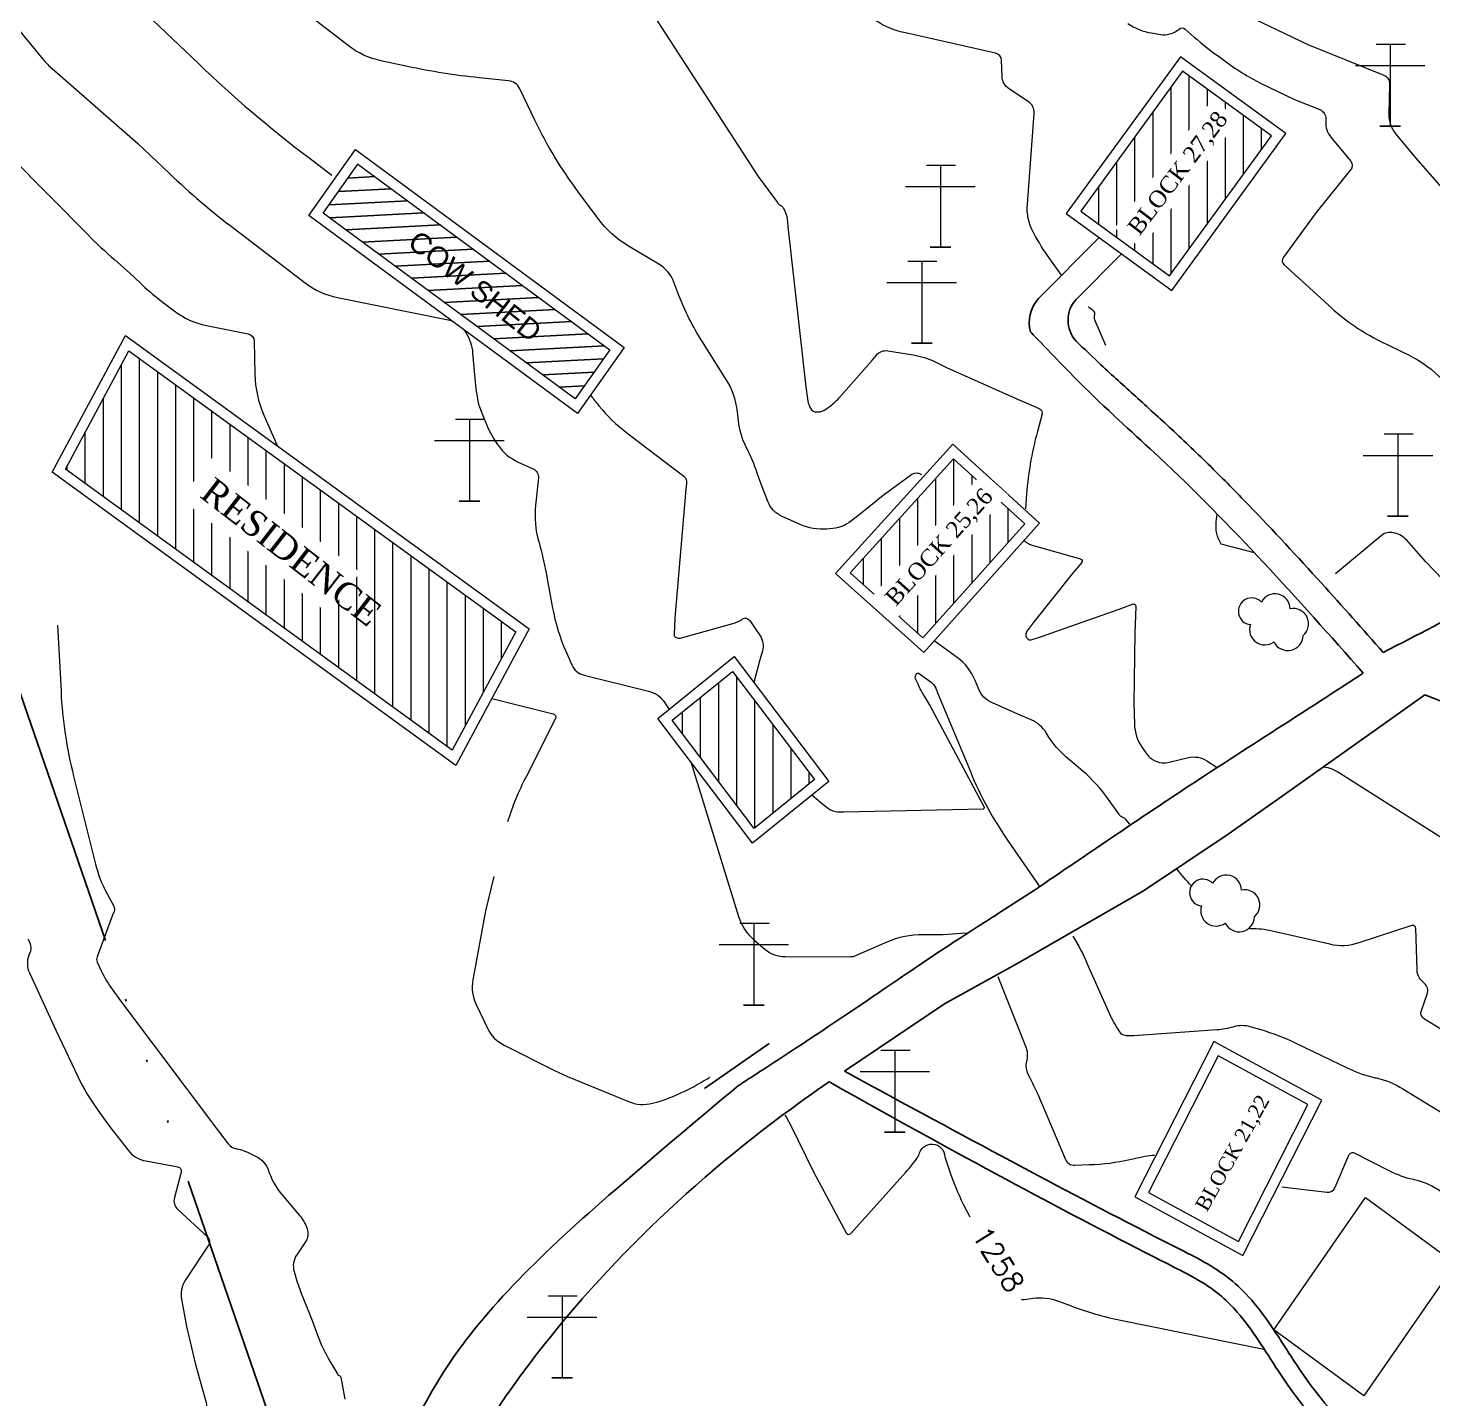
# Model space of a CAD drawing. Header units: metres. Extents: x 331672 to 331918, y 3055529 to 3055826.
# Drawn here: x 331709.7 to 331777.7, y 3055681.8 to 3055748.1 of the extents above; entities that cross this region are included whole.
import ezdxf

# ---------------------------------------------------------------- set-up
doc = ezdxf.new("R2010")
doc.units = ezdxf.units.M
doc.header["$MEASUREMENT"] = 0
doc.linetypes.add('ACAD_ISO06W100', pattern=[36, 24, -3, 0, -3, 0, -3, 0, -3])
for name, color, linetype, lineweight in [('BC', 7, 'Continuous', 20), ('Building', 7, 'Continuous', 20), ('Cont_Annotation', 7, 'Continuous', 15), ('Contour', 4, 'Continuous', 15), ('GreenHouse', 94, 'Continuous', 20), ('Index_Contour', 8, 'Continuous', 20), ('Road', 170, 'Continuous', 25), ('Station', 50, 'Continuous', 13), ('TREE', 90, 'Continuous', 5)]:
    doc.layers.add(name, color=color, linetype=linetype, lineweight=lineweight)
doc.layers.add('House Drain', color=7, linetype='Continuous', lineweight=5, transparency=0.5)
doc.layers.add('POLE', color=7, linetype='Continuous')
doc.layers.add('Shed', color=147, linetype='Continuous')
doc.styles.add('CAD', font='times.ttf')
doc.styles.add('Cont_Anno', font='')
doc.styles.get('Cont_Anno').set_extended_font_data('romans', bold=True)
pattern_1 = [(45, (0, 0), (-0.7071067812, 0.7071067812), [])]

msp = doc.modelspace()

# ---------------------------------------------------------------- hatches: boundary and pattern name
at = {"layer": 'Building'}
h = msp.add_hatch(dxfattribs=at)
h.set_pattern_fill('ANSI31', color=256, scale=7, angle=45)
h.set_pattern_definition([(90, (0, 0), (-0.875, 0), [])])
h.paths.add_polyline_path([(331749.484, 3055721.726), (331752.999, 3055718.584), (331757.928, 3055724.099), (331754.484, 3055727.244)])
h.paths.add_polyline_path([(331733.311, 3055718.875), (331714.611, 3055732.465), (331711.54, 3055726.735), (331730.241, 3055713.145)])
h.paths.add_polyline_path([(331743.788, 3055716.963), (331740.878, 3055714.603), (331744.843, 3055709.367), (331747.753, 3055711.727)])
h.paths.add_polyline_path([(331760.628, 3055739.212), (331764.925, 3055736.086), (331769.851, 3055742.857), (331765.555, 3055745.983)])
h.paths.add_polyline_path([(331751.887, 3055719.603), (331756.792, 3055725.086), (331755.519, 3055726.224), (331750.614, 3055720.742)], flags=24)
h.paths.add_polyline_path([(331717.269, 3055725.071), (331725.786, 3055718.469), (331727.421, 3055720.579), (331718.904, 3055727.181)], flags=24)
h.paths.add_polyline_path([(331742.223, 3055716.58), (331746.848, 3055710.879), (331745.764, 3055709.999), (331741.139, 3055715.7)], flags=25)
h.paths.add_polyline_path([(331763.7, 3055737.545), (331768.154, 3055743.4), (331766.795, 3055744.434), (331762.341, 3055738.579)], flags=24)
h.paths.add_polyline_path([(331781.743, 3055744.81), (331787.744, 3055749.066), (331786.756, 3055750.46), (331780.755, 3055746.204)], flags=9)
h.paths.add_polyline_path([(331832.157, 3055716.958), (331836.689, 3055722.373), (331835.379, 3055723.469), (331830.847, 3055718.054)], flags=9)
h.paths.add_polyline_path([(331853.989, 3055710.569), (331849.293, 3055705.295), (331850.569, 3055704.159), (331855.264, 3055709.433)], flags=9)
h.paths.add_polyline_path([(331875.627, 3055719.9), (331875.299, 3055712.188), (331877.432, 3055712.097), (331877.76, 3055719.809)], flags=9)
h.paths.add_polyline_path([(331886.497, 3055705.268), (331895.039, 3055698.803), (331896.328, 3055700.506), (331887.786, 3055706.971)], flags=9)
h.paths.add_polyline_path([(331883.02, 3055700.7), (331891.52, 3055694.18), (331892.82, 3055695.874), (331884.32, 3055702.394)], flags=9)
h.paths.add_polyline_path([(331758.112, 3055761.566), (331766.223, 3055754.569), (331767.618, 3055756.186), (331759.506, 3055763.183)], flags=9)
h.paths.add_polyline_path([(331762.003, 3055766.056), (331770.114, 3055759.059), (331771.509, 3055760.676), (331763.397, 3055767.673)], flags=9)
h.paths.add_polyline_path([(331741.894, 3055776.453), (331750.006, 3055769.456), (331751.401, 3055771.072), (331743.289, 3055778.07)], flags=9)
h.paths.add_polyline_path([(331743.037, 3055784.346), (331751.148, 3055777.349), (331752.543, 3055778.965), (331744.431, 3055785.963)], flags=9)
at = {"layer": 'GreenHouse', "true_color": 0x136734}
h = msp.add_hatch(dxfattribs=at)
h.set_pattern_fill('ANSI31', color=116, scale=8)
h.set_pattern_definition(pattern_1)
h.paths.add_polyline_path([(331775.265, 3055758.325), (331776.033, 3055758.325), (331776.033, 3055758.7), (331775.265, 3055758.7)], flags=9)
h.paths.add_polyline_path([(331775.48, 3055757.95), (331776.033, 3055757.95), (331776.033, 3055758.325), (331775.48, 3055758.325)], flags=9)
h.paths.add_polyline_path([(331776.212, 3055758.638), (331777.488, 3055759.913), (331777.222, 3055760.178), (331775.947, 3055758.903)], flags=9)
h.paths.add_polyline_path([(331735.784, 3055761.972), (331736.552, 3055761.972), (331736.552, 3055762.347), (331735.784, 3055762.347)], flags=9)
h.paths.add_polyline_path([(331735.879, 3055761.597), (331736.552, 3055761.597), (331736.552, 3055761.972), (331735.879, 3055761.972)], flags=9)
h.paths.add_polyline_path([(331736.731, 3055762.285), (331738.014, 3055763.569), (331737.749, 3055763.834), (331736.465, 3055762.55)], flags=9)
h.paths.add_polyline_path([(331715.436, 3055763.436), (331716.204, 3055763.436), (331716.204, 3055763.811), (331715.436, 3055763.811)], flags=9)
h.paths.add_polyline_path([(331715.531, 3055763.061), (331716.204, 3055763.061), (331716.204, 3055763.436), (331715.531, 3055763.436)], flags=9)
h.paths.add_polyline_path([(331716.383, 3055763.749), (331717.658, 3055765.024), (331717.393, 3055765.29), (331716.117, 3055764.014)], flags=9)
h.paths.add_polyline_path([(331764.115, 3055735.47), (331764.847, 3055735.47), (331764.847, 3055735.845), (331764.115, 3055735.845)], flags=9)
h.paths.add_polyline_path([(331764.556, 3055735.095), (331764.847, 3055735.095), (331764.847, 3055735.47), (331764.556, 3055735.47)], flags=9)
h.paths.add_polyline_path([(331765.026, 3055735.783), (331766.133, 3055736.89), (331765.868, 3055737.155), (331764.761, 3055736.048)], flags=9)
h.paths.add_polyline_path([(331769.642, 3055743.051), (331770.362, 3055743.051), (331770.362, 3055743.426), (331769.642, 3055743.426)], flags=9)
h.paths.add_polyline_path([(331770.071, 3055742.676), (331770.362, 3055742.676), (331770.362, 3055743.051), (331770.071, 3055743.051)], flags=9)
h.paths.add_polyline_path([(331770.541, 3055743.363), (331771.825, 3055744.647), (331771.56, 3055744.912), (331770.276, 3055743.629)], flags=9)
h.paths.add_polyline_path([(331764.531, 3055746.76), (331765.264, 3055746.76), (331765.264, 3055747.135), (331764.531, 3055747.135)], flags=9)
h.paths.add_polyline_path([(331764.972, 3055746.385), (331765.264, 3055746.385), (331765.264, 3055746.76), (331764.972, 3055746.76)], flags=9)
h.paths.add_polyline_path([(331765.443, 3055747.073), (331766.726, 3055748.357), (331766.461, 3055748.622), (331765.177, 3055747.338)], flags=9)
h.paths.add_polyline_path([(331781.664, 3055742.45), (331782.396, 3055742.45), (331782.396, 3055742.825), (331781.664, 3055742.825)], flags=9)
h.paths.add_polyline_path([(331782.104, 3055742.075), (331782.396, 3055742.075), (331782.396, 3055742.45), (331782.104, 3055742.45)], flags=9)
h.paths.add_polyline_path([(331782.575, 3055742.763), (331783.85, 3055744.038), (331783.585, 3055744.303), (331782.31, 3055743.028)], flags=9)
h.paths.add_polyline_path([(331785.361, 3055753.13), (331786.094, 3055753.13), (331786.094, 3055753.505), (331785.361, 3055753.505)], flags=9)
h.paths.add_polyline_path([(331785.802, 3055752.755), (331786.094, 3055752.755), (331786.094, 3055753.13), (331785.802, 3055753.13)], flags=9)
h.paths.add_polyline_path([(331786.273, 3055753.443), (331787.497, 3055754.668), (331787.232, 3055754.933), (331786.007, 3055753.708)], flags=9)
h.paths.add_polyline_path([(331777.905, 3055747.496), (331778.601, 3055747.496), (331778.601, 3055747.871), (331777.905, 3055747.871)], flags=9)
h.paths.add_polyline_path([(331778.31, 3055747.121), (331778.601, 3055747.121), (331778.601, 3055747.496), (331778.31, 3055747.496)], flags=9)
h.paths.add_polyline_path([(331778.78, 3055747.809), (331780.056, 3055749.084), (331779.791, 3055749.349), (331778.515, 3055748.074)], flags=9)
h.paths.add_polyline_path([(331713.485, 3055733.29), (331714.253, 3055733.29), (331714.253, 3055733.665), (331713.485, 3055733.665)], flags=9)
h.paths.add_polyline_path([(331713.962, 3055732.915), (331714.253, 3055732.915), (331714.253, 3055733.29), (331713.962, 3055733.29)], flags=9)
h.paths.add_polyline_path([(331714.432, 3055733.603), (331715.708, 3055734.878), (331715.443, 3055735.143), (331714.167, 3055733.868)], flags=9)
h.paths.add_polyline_path([(331758.956, 3055739.198), (331759.724, 3055739.198), (331759.724, 3055739.573), (331758.956, 3055739.573)], flags=9)
h.paths.add_polyline_path([(331759.432, 3055738.823), (331759.724, 3055738.823), (331759.724, 3055739.198), (331759.432, 3055739.198)], flags=9)
h.paths.add_polyline_path([(331759.903, 3055739.511), (331761.018, 3055740.626), (331760.753, 3055740.891), (331759.638, 3055739.776)], flags=9)
h.paths.add_polyline_path([(331734.144, 3055724.656), (331734.912, 3055724.656), (331734.912, 3055725.031), (331734.144, 3055725.031)], flags=9)
h.paths.add_polyline_path([(331734.62, 3055724.281), (331734.912, 3055724.281), (331734.912, 3055724.656), (331734.62, 3055724.656)], flags=9)
h.paths.add_polyline_path([(331735.091, 3055724.969), (331736.366, 3055726.245), (331736.101, 3055726.51), (331734.826, 3055725.234)], flags=9)
h.paths.add_polyline_path([(331761.592, 3055767.102), (331768.977, 3055760.394), (331769.985, 3055761.505), (331762.601, 3055768.212)], flags=9)
h.paths.add_polyline_path([(331757.927, 3055762.002), (331765.311, 3055755.295), (331766.32, 3055756.405), (331758.935, 3055763.112)], flags=9)
h.paths.add_polyline_path([(331741.18, 3055778.12), (331748.565, 3055771.412), (331749.573, 3055772.523), (331742.189, 3055779.23)], flags=9)
h.paths.add_polyline_path([(331743.145, 3055784.446), (331750.53, 3055777.738), (331751.538, 3055778.849), (331744.154, 3055785.556)], flags=9)
h = msp.add_hatch(dxfattribs=at)
h.set_pattern_fill('ANSI31', color=116, scale=8)
h.set_pattern_definition(pattern_1)
h.paths.add_polyline_path([(331724.832, 3055669.705), (331725.111, 3055669.705), (331725.111, 3055670.08), (331724.832, 3055670.08)], flags=9)
h.paths.add_polyline_path([(331724.296, 3055669.33), (331725.111, 3055669.33), (331725.111, 3055669.705), (331724.296, 3055669.705)], flags=9)
h.paths.add_polyline_path([(331725.291, 3055670.018), (331726.566, 3055671.293), (331726.301, 3055671.559), (331725.025, 3055670.283)], flags=9)
h.paths.add_polyline_path([(331777.786, 3055688.409), (331778.553, 3055688.409), (331778.553, 3055688.784), (331777.786, 3055688.784)], flags=9)
h.paths.add_polyline_path([(331778, 3055688.034), (331778.553, 3055688.034), (331778.553, 3055688.409), (331778, 3055688.409)], flags=9)
h.paths.add_polyline_path([(331778.733, 3055688.722), (331780.008, 3055689.997), (331779.743, 3055690.263), (331778.467, 3055688.987)], flags=9)
h.paths.add_polyline_path([(331776.718, 3055683.093), (331777.474, 3055683.093), (331777.474, 3055683.468), (331776.718, 3055683.468)], flags=9)
h.paths.add_polyline_path([(331776.921, 3055682.718), (331777.474, 3055682.718), (331777.474, 3055683.093), (331776.921, 3055683.093)], flags=9)
h.paths.add_polyline_path([(331777.653, 3055683.406), (331778.929, 3055684.681), (331778.663, 3055684.946), (331777.388, 3055683.671)], flags=9)
h.paths.add_polyline_path([(331786.047, 3055675.116), (331786.814, 3055675.116), (331786.814, 3055675.491), (331786.047, 3055675.491)], flags=9)
h.paths.add_polyline_path([(331786.261, 3055674.741), (331786.814, 3055674.741), (331786.814, 3055675.116), (331786.261, 3055675.116)], flags=9)
h.paths.add_polyline_path([(331786.994, 3055675.429), (331788.101, 3055676.536), (331787.835, 3055676.801), (331786.728, 3055675.694)], flags=9)
h.paths.add_polyline_path([(331780.753, 3055665.77), (331781.45, 3055665.77), (331781.45, 3055666.145), (331780.753, 3055666.145)], flags=9)
h.paths.add_polyline_path([(331780.896, 3055665.395), (331781.45, 3055665.395), (331781.45, 3055665.77), (331780.896, 3055665.77)], flags=9)
h.paths.add_polyline_path([(331781.629, 3055666.083), (331782.904, 3055667.359), (331782.639, 3055667.624), (331781.364, 3055666.348)], flags=9)
h.paths.add_polyline_path([(331824.395, 3055683.732), (331825.175, 3055683.732), (331825.175, 3055684.107), (331824.395, 3055684.107)], flags=9)
h.paths.add_polyline_path([(331824.621, 3055683.357), (331825.175, 3055683.357), (331825.175, 3055683.732), (331824.621, 3055683.732)], flags=9)
h.paths.add_polyline_path([(331825.354, 3055684.045), (331826.469, 3055685.16), (331826.204, 3055685.426), (331825.088, 3055684.31)], flags=9)
h.paths.add_polyline_path([(331823.883, 3055678.051), (331824.65, 3055678.051), (331824.65, 3055678.426), (331823.883, 3055678.426)], flags=9)
h.paths.add_polyline_path([(331824.097, 3055677.676), (331824.65, 3055677.676), (331824.65, 3055678.051), (331824.097, 3055678.051)], flags=9)
h.paths.add_polyline_path([(331824.83, 3055678.364), (331826.113, 3055679.648), (331825.848, 3055679.913), (331824.564, 3055678.629)], flags=9)
h.paths.add_polyline_path([(331760.105, 3055688.656), (331760.872, 3055688.656), (331760.872, 3055689.031), (331760.105, 3055689.031)], flags=9)
h.paths.add_polyline_path([(331760.581, 3055688.281), (331760.872, 3055688.281), (331760.872, 3055688.656), (331760.581, 3055688.656)], flags=9)
h.paths.add_polyline_path([(331761.052, 3055688.969), (331762.327, 3055690.244), (331762.062, 3055690.51), (331760.786, 3055689.234)], flags=9)
h.paths.add_polyline_path([(331763.628, 3055695.196), (331764.324, 3055695.196), (331764.324, 3055695.571), (331763.628, 3055695.571)], flags=9)
h.paths.add_polyline_path([(331764.033, 3055694.821), (331764.324, 3055694.821), (331764.324, 3055695.196), (331764.033, 3055695.196)], flags=9)
h.paths.add_polyline_path([(331764.504, 3055695.509), (331765.779, 3055696.784), (331765.514, 3055697.05), (331764.238, 3055695.774)], flags=9)
h.paths.add_polyline_path([(331728.926, 3055671.778), (331729.705, 3055671.778), (331729.705, 3055672.153), (331728.926, 3055672.153)], flags=9)
h.paths.add_polyline_path([(331729.414, 3055671.403), (331729.705, 3055671.403), (331729.705, 3055671.778), (331729.414, 3055671.778)], flags=9)
h.paths.add_polyline_path([(331729.885, 3055672.091), (331731.16, 3055673.366), (331730.895, 3055673.632), (331729.619, 3055672.356)], flags=9)
h.paths.add_polyline_path([(331725.288, 3055663.848), (331726.056, 3055663.848), (331726.056, 3055664.223), (331725.288, 3055664.223)], flags=9)
h.paths.add_polyline_path([(331725.764, 3055663.473), (331726.056, 3055663.473), (331726.056, 3055663.848), (331725.764, 3055663.848)], flags=9)
h.paths.add_polyline_path([(331726.235, 3055664.161), (331727.51, 3055665.436), (331727.245, 3055665.702), (331725.969, 3055664.426)], flags=9)
h.paths.add_polyline_path([(331841.435, 3055681.337), (331842.215, 3055681.337), (331842.215, 3055681.712), (331841.435, 3055681.712)], flags=9)
h.paths.add_polyline_path([(331841.923, 3055680.962), (331842.215, 3055680.962), (331842.215, 3055681.337), (331841.923, 3055681.337)], flags=9)
h.paths.add_polyline_path([(331842.394, 3055681.65), (331843.66, 3055682.917), (331843.395, 3055683.182), (331842.128, 3055681.915)], flags=9)
h.paths.add_polyline_path([(331778.945, 3055683.359), (331784.074, 3055674.803), (331785.361, 3055675.574), (331780.232, 3055684.13)], flags=9)
h.paths.add_polyline_path([(331774.545, 3055679.021), (331779.674, 3055670.464), (331780.961, 3055671.235), (331775.831, 3055679.792)], flags=9)
h.paths.add_polyline_path([(331816.031, 3055597.709), (331818.645, 3055607.337), (331817.198, 3055607.73), (331814.584, 3055598.102)], flags=9)
h.paths.add_polyline_path([(331719.878, 3055760.512), (331729.847, 3055760.134), (331729.904, 3055761.633), (331719.935, 3055762.011)], flags=9)
h.paths.add_polyline_path([(331886.644, 3055705.573), (331894.028, 3055698.865), (331895.037, 3055699.976), (331887.652, 3055706.683)], flags=9)
h.paths.add_polyline_path([(331883.215, 3055701.01), (331890.6, 3055694.302), (331891.609, 3055695.413), (331884.224, 3055702.12)], flags=9)
h.paths.add_polyline_path([(331830.306, 3055686.46), (331840.275, 3055686.082), (331840.332, 3055687.581), (331830.363, 3055687.959)], flags=9)
h.paths.add_polyline_path([(331830.676, 3055679.8), (331840.645, 3055679.422), (331840.702, 3055680.921), (331830.733, 3055681.299)], flags=9)
h.paths.add_polyline_path([(331761.592, 3055767.102), (331768.977, 3055760.394), (331769.985, 3055761.505), (331762.601, 3055768.212)], flags=9)
h.paths.add_polyline_path([(331757.927, 3055762.002), (331765.311, 3055755.295), (331766.32, 3055756.405), (331758.935, 3055763.112)], flags=9)
h.paths.add_polyline_path([(331741.18, 3055778.12), (331748.565, 3055771.412), (331749.573, 3055772.523), (331742.189, 3055779.23)], flags=9)
h.paths.add_polyline_path([(331743.145, 3055784.446), (331750.53, 3055777.738), (331751.538, 3055778.849), (331744.154, 3055785.556)], flags=9)
at = {"layer": 'Shed'}
h = msp.add_hatch(dxfattribs=at)
h.set_pattern_fill('ANSI31', color=256, scale=5, angle=138)
h.set_pattern_definition([(183, (0, 0), (0.03270997265, -0.62414345922), [])])
h.paths.add_polyline_path([(331725.678, 3055741.496), (331723.995, 3055739.121), (331736.183, 3055730.137), (331737.866, 3055732.513)])
h.paths.add_polyline_path([(331727.42, 3055737.323), (331733.853, 3055732.265), (331735.126, 3055733.884), (331728.693, 3055738.943)], flags=24)

# ---------------------------------------------------------------- linework, layer by layer
msp.add_line((331742.433, 3055696.793), (331745.561, 3055698.96))
at = {"layer": 'Building'}
for points in [[(331765.555, 3055745.983), (331760.628, 3055739.212), (331764.925, 3055736.086), (331769.851, 3055742.857)], [(331714.611, 3055732.465), (331733.311, 3055718.875), (331730.241, 3055713.145), (331711.54, 3055726.735)]]:
    msp.add_lwpolyline(points, close=True, dxfattribs=at)
at = {"layer": 'Building', "lineweight": 18}
for points, elevation in [([(331723.995, 3055739.121), (331725.678, 3055741.496), (331737.866, 3055732.513), (331736.183, 3055730.137)], 1258.402), ([(331749.484, 3055721.726), (331754.484, 3055727.244), (331757.928, 3055724.099), (331752.999, 3055718.584)], 1257.76), ([(331763.911, 3055691.759), (331768.249, 3055689.394), (331771.612, 3055696.013), (331767.275, 3055698.378)], 1258.106)]:
    msp.add_lwpolyline(points, close=True, dxfattribs=dict(at, elevation=elevation))
at = {"layer": 'Building', "elevation": 1258.465}
msp.add_lwpolyline([(331743.788, 3055716.963), (331747.753, 3055711.727), (331744.843, 3055709.367), (331740.878, 3055714.603)], close=True, dxfattribs=at)
at = {"layer": 'Contour'}
for points, elevation in [([(331686.807, 3055759.025), (331689.187, 3055756.854, 0.070075), (331691.636, 3055755.156), (331696.042, 3055752.898, 0.421037), (331696.356, 3055753.003), (331699.927, 3055760.441, -0.557881), (331700.095, 3055760.452), (331701.585, 3055758.168, 0.019858), (331704.873, 3055753.523), (331707.008, 3055750.736), (331710.441, 3055746.574, 0.024084), (331710.641, 3055746.353), (331710.676, 3055746.318, 0.019131), (331710.893, 3055746.114), (331715.042, 3055742.495), (331716.567, 3055741.043, 0.028762), (331719.69, 3055738.379), (331723.132, 3055735.752, 0.119352), (331724.694, 3055735.044), (331730.119, 3055733.949, -0.017221), (331730.191, 3055733.933, -0.017221)], 1259), ([(331759.705, 3055736.121), (331759.128, 3055736.919, -0.037136), (331758.362, 3055738.155), (331758.331, 3055738.213, -0.147157), (331758.051, 3055739.554), (331758.374, 3055743.944, 0.280157), (331758.094, 3055744.513), (331757.177, 3055745.116, -0.252702), (331756.823, 3055745.75), (331756.799, 3055746.504, 0.347909), (331756.505, 3055746.86), (331752.15, 3055747.836, -0.11043), (331750.458, 3055748.613)], 1263), ([(331703.094, 3055748.383), (331704.192, 3055746.949), (331705.109, 3055745.838, 0.024084), (331706.973, 3055743.777), (331712.616, 3055738.085, 0.019131), (331713.923, 3055736.858), (331714.637, 3055736.236), (331715.147, 3055735.751, 0.028762), (331716.139, 3055734.903), (331716.804, 3055734.396, 0.119352), (331718.366, 3055733.688), (331720.382, 3055733.281, -0.35584), (331720.668, 3055732.94), (331720.703, 3055731.324, 0.102355), (331721.136, 3055729.355), (331721.777, 3055727.882)], 1258), ([(331761.849, 3055732.719), (331761.325, 3055733.906, -0.161307), (331761.296, 3055734.166), (331761.306, 3055734.215, 0.305791), (331761.22, 3055734.427), (331761.027, 3055734.561, -0.006163), (331760.985, 3055734.59, -0.006163)], 1263), ([(331730.829, 3055733.462, -0.004879), (331730.84, 3055733.445), (331730.897, 3055733.351, -0.120586), (331731.229, 3055732.353), (331731.374, 3055730.779, 0.020222), (331731.448, 3055730.214), (331731.456, 3055730.165, 0.05476), (331731.609, 3055729.619), (331731.817, 3055729.092, 0.060148), (331732.432, 3055727.94), (331732.46, 3055727.899, 0.14196), (331733.432, 3055727.085), (331734.154, 3055726.756, -0.327517), (331734.407, 3055726.316), (331734.275, 3055724.997, 0.097107), (331734.425, 3055723.234), (331734.439, 3055723.186, -0.02332), (331734.839, 3055721.433), (331735.097, 3055720.022, 0.061533), (331735.736, 3055717.935), (331736.025, 3055717.278, 0.240922), (331736.616, 3055716.78), (331739.723, 3055716.009, -0.198295), (331740.52, 3055715.442), (331740.726, 3055715.124)], 1259), ([(331769.025, 3055722.699), (331767.42, 3055723.114, -0.178116), (331767.184, 3055724.195), (331767.231, 3055724.573)], 1263), ([(331779.394, 3055720.105), (331777.297, 3055722.275), (331776.393, 3055723.299, 0.161014), (331775.813, 3055723.648), (331775.764, 3055723.66, 0.245562), (331775.146, 3055723.516), (331772.947, 3055721.685)], 1263), ([(331757.879, 3055723.286), (331757.92, 3055723.256, 0.089185), (331758.34, 3055723.046), (331758.616, 3055722.962), (331760.213, 3055722.51), (331760.624, 3055722.403, -0.534456), (331760.681, 3055722.221), (331760.214, 3055721.677), (331758.369, 3055719.374), (331758.079, 3055718.994, 0.096759), (331757.992, 3055718.82), (331757.978, 3055718.772, 0.25133), (331758.011, 3055718.599), (331758.052, 3055718.547, 0.320151), (331758.233, 3055718.492), (331758.681, 3055718.636), (331762.483, 3055719.967), (331763.132, 3055720.217, -0.522641), (331763.297, 3055720.099), (331763.24, 3055718.802), (331763.196, 3055715.432), (331763.225, 3055714.416, 0.154026), (331763.604, 3055713.281), (331763.829, 3055712.961, 0.149902), (331764.255, 3055712.621), (331764.301, 3055712.602, 0.163025), (331764.841, 3055712.559), (331765.834, 3055712.791, -0.213069), (331766.718, 3055712.634), (331767.217, 3055712.309)], 1262), ([(331762.996, 3055709.576), (331762.804, 3055709.802, 0.125712), (331762.671, 3055709.899), (331762.624, 3055709.918, -0.149902), (331762.497, 3055710.019), (331761.977, 3055710.758, 0.065007), (331760.726, 3055712.138), (331759.897, 3055712.851, -0.078733), (331759.059, 3055713.824), (331758.952, 3055713.995, 0.158341), (331758.231, 3055714.614), (331757.728, 3055714.832), (331756.837, 3055715.224), (331756.359, 3055715.438, -0.199511), (331755.682, 3055716.134), (331755.522, 3055716.518, 0.143239), (331754.652, 3055717.628), (331753.544, 3055718.442)], 1261), ([(331732.15, 3055715.649), (331735.123, 3055714.911, -0.473681), (331735.23, 3055714.676), (331733.809, 3055711.869, 0.043026), (331732.914, 3055709.685, 0.043026)], 1258), ([(331741.774, 3055712.591), (331744.088, 3055705.111, 0.149063), (331744.831, 3055703.984), (331745.363, 3055703.531, 0.185896), (331746.352, 3055703.166), (331749.485, 3055703.165, 0.029914), (331749.558, 3055703.169), (331749.608, 3055703.174, 0.077589), (331749.678, 3055703.193), (331751.265, 3055703.878, -0.106552), (331753.012, 3055704.241), (331753.973, 3055704.244), (331755.097, 3055704.311)], 1259), ([(331772.374, 3055712.352, -0.104633), (331773.145, 3055712.053), (331777.945, 3055709.012, -0.042463), (331779.421, 3055707.902), (331779.916, 3055707.462, 0.093097), (331780.444, 3055707.139), (331780.784, 3055707.007), (331784.413, 3055705.817), (331785.417, 3055705.453), (331785.737, 3055705.318, -0.636034), (331785.735, 3055705.256), (331785.688, 3055705.24, 0.193976), (331785.564, 3055705.136), (331784.147, 3055702.558, 0.148787), (331783.851, 3055701.238), (331783.877, 3055700.82, 0.252567), (331784.251, 3055700.197), (331785.464, 3055699.451)], 1262), ([(331732.25, 3055707.041), (331731.856, 3055705.39), (331731.24, 3055702.042, 0.165791), (331731.398, 3055700.852), (331731.945, 3055699.711, 0.172686), (331732.746, 3055698.892), (331735.186, 3055697.655), (331735.81, 3055697.373), (331738.761, 3055696.159, 0.17009), (331739.924, 3055696.08), (331739.985, 3055696.096, 0.0462), (331741.165, 3055696.517), (331741.29, 3055696.574, 0.033042), (331742.55, 3055697.25), (331742.698, 3055697.342)], 1258), ([(331765.982, 3055706.597, -0.025229), (331765.282, 3055707.39)], 1261), ([(331768.846, 3055704.516, -0.001891), (331768.775, 3055704.552, -0.001891)], 1261), ([(331782.118, 3055697.188, -0.013947), (331780.987, 3055697.847), (331777.242, 3055700.151, -0.358752), (331777.096, 3055700.565), (331777.377, 3055701.357, 0.315384), (331777.241, 3055701.876), (331777.177, 3055701.931, -0.21648), (331776.895, 3055702.524), (331776.827, 3055704.538, 0.489402), (331776.63, 3055704.675), (331774.076, 3055703.832, -0.143209), (331772.668, 3055703.765), (331769.885, 3055704.399, 0.060567), (331768.846, 3055704.516)], 1261), ([(331709.716, 3055704.018, -0.268235), (331709.817, 3055703.354), (331709.772, 3055703.233, 0.207811), (331709.802, 3055702.379), (331711.072, 3055699.605), (331712.157, 3055697.34, 0.047751), (331713.11, 3055695.741), (331713.688, 3055694.944), (331714.566, 3055693.812, 0.192141), (331715.433, 3055693.285), (331716.97, 3055693.003, -0.434989), (331717.135, 3055692.741), (331716.811, 3055691.523, 0.286682), (331716.982, 3055690.933), (331718.411, 3055689.618, -0.372367), (331718.46, 3055689.208), (331717.353, 3055687.539, 0.201335), (331717.159, 3055686.598), (331717.394, 3055685.289), (331717.827, 3055683.452), (331718.284, 3055681.83, -0.153319), (331718.263, 3055680.521)], 1256), ([(331756.62, 3055702.204), (331757.96, 3055698.843, -0.1571), (331758.016, 3055698.163), (331758.005, 3055698.114, 0.184387), (331758.094, 3055697.45), (331758.155, 3055697.334, -0.021256), (331758.53, 3055696.543), (331759.885, 3055693.359, 0.319099), (331760.331, 3055693.078), (331761.051, 3055693.108, 0.044341), (331763.01, 3055693.355), (331763.751, 3055693.513, -0.049743), (331764.201, 3055693.569, -0.049743)], 1259), ([(331746.329, 3055695.505, -0.031536), (331746.573, 3055695.071), (331747.727, 3055692.728), (331749.288, 3055689.807, 0.505899), (331749.507, 3055689.78), (331752.17, 3055692.742, 0.03523), (331752.775, 3055693.513), (331752.803, 3055693.554, -0.935034), (331754.06, 3055693.481), (331754.06, 3055693.481), (331754.06, 3055693.481), (331754.06, 3055693.481), (331754.06, 3055693.481), (331754.06, 3055693.481), (331754.06, 3055693.481), (331754.28, 3055692.816, 0.039552), (331754.952, 3055691.202), (331755.268, 3055690.579)], 1258), ([(331770.349, 3055692.033), (331772.52, 3055691.777, 0.338989), (331772.936, 3055692.018), (331773.593, 3055693.561, -0.432718), (331773.888, 3055693.668), (331775.552, 3055692.817, 0.065481), (331776.697, 3055692.401), (331776.746, 3055692.389, -0.085666), (331777.868, 3055691.932), (331778.266, 3055691.688)], 1259), ([(331757.745, 3055686.605, 0.111905), (331757.914, 3055686.592), (331758.31, 3055686.645, -0.129842), (331759.555, 3055686.504), (331760.166, 3055686.275, 0.041906), (331762.557, 3055685.589), (331769.477, 3055684.187)], 1258)]:
    msp.add_lwpolyline(points, format="xyb", dxfattribs=dict(at, elevation=elevation))
at = {"layer": 'Contour', "elevation": 1263}
msp.add_lwpolyline([(331772.947, 3055721.685), (331772.947, 3055721.685)], dxfattribs=at)
at = {"layer": 'GreenHouse', "linetype": 'Continuous', "lineweight": 18, "elevation": 1258.182}
msp.add_lwpolyline([(331769.972, 3055685.127), (331774.395, 3055691.525), (331778.741, 3055688.326), (331774.318, 3055681.929), (331769.972, 3055685.127)], dxfattribs=at)
at = {"layer": 'House Drain', "lineweight": 5, "transparency": 33554559}
for points in [[(331765.444, 3055746.682), (331759.929, 3055739.102), (331765.035, 3055735.387), (331770.55, 3055742.967), (331765.444, 3055746.682)], [(331714.441, 3055733.206), (331733.958, 3055719.023), (331730.411, 3055712.404), (331710.894, 3055726.587), (331714.441, 3055733.206)]]:
    msp.add_lwpolyline(points, dxfattribs=at)
for points, elevation in [([(331723.304, 3055739.009), (331725.564, 3055742.201), (331738.557, 3055732.624), (331736.297, 3055729.432)], 1258.402), ([(331748.776, 3055721.689), (331754.451, 3055727.952), (331758.63, 3055724.135), (331753.039, 3055717.878)], 1257.76), ([(331763.246, 3055691.553), (331768.461, 3055688.709), (331772.278, 3055696.219), (331767.062, 3055699.063)], 1258.106)]:
    msp.add_lwpolyline(points, close=True, dxfattribs=dict(at, elevation=elevation))
at = {"layer": 'House Drain', "lineweight": 5, "transparency": 33554559, "elevation": 1258.465}
msp.add_lwpolyline([(331743.875, 3055717.677), (331748.443, 3055711.643), (331744.756, 3055708.653), (331740.187, 3055714.687), (331743.875, 3055717.677)], dxfattribs=at)
at = {"layer": 'Index_Contour', "elevation": 1260}
for points in [[(331689.198, 3055767.992), (331690.784, 3055766.546, 0.070075), (331693.232, 3055764.848), (331696.284, 3055763.284, 0.421037), (331696.597, 3055763.39), (331699.316, 3055769.051, -0.557881), (331699.483, 3055769.061), (331701.742, 3055765.601, 0.019858), (331706.652, 3055758.664), (331709.824, 3055754.523), (331711.109, 3055752.965, 0.043215), (331713.846, 3055750.151), (331715.447, 3055748.755), (331717.987, 3055746.336, 0.028762), (331723.24, 3055741.854), (331724.425, 3055740.95)], [(331736.946, 3055730.297, 0.011427), (331737.303, 3055729.844), (331737.335, 3055729.805, 0.060221), (331738.671, 3055728.507), (331739.691, 3055727.721), (331741.442, 3055726.398, -0.15106), (331741.535, 3055726.273), (331741.552, 3055726.226, -0.124122), (331741.57, 3055726.069), (331741.533, 3055725.765), (331740.996, 3055719.541), (331740.966, 3055718.752, 0.332222), (331741.067, 3055718.602), (331741.114, 3055718.585, 0.16424), (331741.327, 3055718.577), (331743.808, 3055719.273, 0.079767), (331744.242, 3055719.47), (331744.281, 3055719.495, -0.40924), (331744.623, 3055719.425), (331744.851, 3055719.089), (331745.125, 3055718.678, -0.228073), (331745.239, 3055717.951), (331745.115, 3055717.513), (331744.825, 3055716.422)], [(331747.631, 3055710.984), (331748.153, 3055710.54), (331748.429, 3055710.33, 0.16564), (331748.868, 3055710.177), (331749.162, 3055710.17), (331755.927, 3055710.32, 0.248661), (331755.941, 3055710.327), (331755.969, 3055710.368, 0.288836), (331755.97, 3055710.383), (331753.316, 3055715.364), (331753.071, 3055715.763, -0.029338), (331752.762, 3055716.336), (331752.652, 3055716.571, -0.232869), (331752.653, 3055716.782), (331752.674, 3055716.827, -0.464174), (331752.818, 3055716.863), (331753.391, 3055716.442, -0.149121), (331753.617, 3055716.147), (331753.705, 3055715.921), (331755.292, 3055712.116, 0.054638), (331757.127, 3055708.746), (331758.484, 3055706.772), (331758.623, 3055706.569)], [(331760.253, 3055704.163, -0.030254), (331760.947, 3055702.815), (331762.073, 3055700.29, 0.042198), (331762.391, 3055699.707), (331762.502, 3055699.537, 0.231255), (331762.78, 3055699.366), (331762.83, 3055699.36, 0.048996), (331763.189, 3055699.353), (331767.231, 3055699.643, 0.054215), (331767.999, 3055699.778), (331768.047, 3055699.792, -0.146996), (331768.8, 3055699.79), (331769.332, 3055699.637, -0.044597), (331770.998, 3055699.001), (331773.536, 3055697.777, 0.059292), (331774.865, 3055697.312), (331774.913, 3055697.301, -0.085666), (331776.208, 3055696.773), (331779.239, 3055694.918, 0.005334), (331779.61, 3055694.694, 0.005334)]]:
    msp.add_lwpolyline(points, format="xyb", dxfattribs=at)
at = {"layer": 'POLE', "lineweight": 18}
for p, q in [((331774.917, 3055747.298, 2527.063), (331776.325, 3055747.298, 2527.063)), ((331775.59, 3055747.298, 2527.063), (331775.59, 3055743.325, 2527.063)), ((331773.907, 3055746.259, 2527.063), (331777.273, 3055746.259, 2527.063)), ((331753.171, 3055741.442, 2527.063), (331754.578, 3055741.442, 2527.063)), ((331753.844, 3055741.442, 2527.063), (331753.844, 3055737.469, 2527.063)), ((331752.161, 3055740.403, 2527.063), (331755.527, 3055740.403, 2527.063)), ((331752.271, 3055736.805, 2527.063), (331753.678, 3055736.805, 2527.063)), ((331752.944, 3055736.805, 2527.063), (331752.944, 3055732.832, 2527.063)), ((331751.261, 3055735.766, 2527.063), (331754.627, 3055735.766, 2527.063)), ((331730.401, 3055729.158, 2527.063), (331731.808, 3055729.158, 2527.063)), ((331731.074, 3055729.158, 2527.063), (331731.074, 3055725.185, 2527.063)), ((331729.391, 3055728.119, 2527.063), (331732.757, 3055728.119, 2527.063)), ((331775.293, 3055728.446, 2527.063), (331776.7, 3055728.446, 2527.063)), ((331775.966, 3055728.446, 2527.063), (331775.966, 3055724.473, 2527.063)), ((331774.283, 3055727.407, 2527.063), (331777.649, 3055727.407, 2527.063)), ((331744.15, 3055704.789, 2527.063), (331745.557, 3055704.789, 2527.063)), ((331744.823, 3055704.789, 2527.063), (331744.823, 3055700.816, 2527.063)), ((331743.14, 3055703.75, 2527.063), (331746.506, 3055703.75, 2527.063)), ((331750.967, 3055698.648, 2527.063), (331752.375, 3055698.648, 2527.063)), ((331751.64, 3055698.648, 2527.063), (331751.64, 3055694.675, 2527.063)), ((331749.957, 3055697.609, 2527.063), (331753.323, 3055697.609, 2527.063)), ((331734.877, 3055686.767, 2527.063), (331736.284, 3055686.767, 2527.063)), ((331735.55, 3055686.767, 2527.063), (331735.55, 3055682.794, 2527.063)), ((331733.867, 3055685.728, 2527.063), (331737.233, 3055685.728, 2527.063))]:
    msp.add_line(p, q, dxfattribs=at)
at = {"layer": 'POLE'}
for p, q in [((331776.09, 3055743.325, 2527.063), (331775.09, 3055743.325, 2527.063)), ((331754.344, 3055737.469, 2527.063), (331753.344, 3055737.469, 2527.063)), ((331753.444, 3055732.832, 2527.063), (331752.444, 3055732.832, 2527.063)), ((331731.574, 3055725.185, 2527.063), (331730.574, 3055725.185, 2527.063)), ((331776.466, 3055724.473, 3795.024), (331775.466, 3055724.473, 3795.024)), ((331745.323, 3055700.816, 2527.063), (331744.323, 3055700.816, 2527.063)), ((331752.14, 3055694.675, 2527.063), (331751.14, 3055694.675, 2527.063)), ((331736.05, 3055682.794, 2527.063), (331735.05, 3055682.794, 2527.063))]:
    msp.add_line(p, q, dxfattribs=at)
at = {"layer": 'Road'}
msp.add_line((331761.518, 3055737.946), (331758.57, 3055734.978), dxfattribs=at)
for points in [[(331777.269, 3055715.822), (331775.482, 3055714.549), (331770.369, 3055710.934), (331767.755, 3055709.086), (331763.658, 3055706.351), (331757.62, 3055702.875), (331754.037, 3055700.89), (331749.211, 3055697.623)], [(331805.816, 3055698.908), (331799.2, 3055704.429), (331794.213, 3055706.955), (331783.458, 3055713.411), (331777.269, 3055715.822)], [(331756.785, 3055705.343), (331758.338, 3055706.342)], [(331748.522, 3055697.075), (331748.484, 3055697.129)]]:
    msp.add_lwpolyline(points, dxfattribs=at)
for centre, radius, start, end in [((331759.893, 3055733.831), 1.751, 139.10391, 194.80717), ((331761.505, 3055733.945), 1.492, 137.71588, 222.60078)]:
    msp.add_arc(centre, radius, start, end, dxfattribs=at)
for points in [[(331775.258, 3055717.877), (331780.06, 3055720.459), (331787.677, 3055725.848), (331796.138, 3055733.666)], [(331758.338, 3055706.342), (331766.432, 3055711.793), (331770.969, 3055714.728), (331774.291, 3055716.879)], [(331716.615, 3055649.382), (331718.62, 3055653.962), (331721.78, 3055659.807), (331724.59, 3055666.021), (331728.594, 3055674.809), (331732.056, 3055680.763), (331733.926, 3055683.417), (331747.616, 3055696.523), (331748.484, 3055697.129)]]:
    msp.add_spline(points, degree=3, dxfattribs=at)
for points, knots in [([(331758.2, 3055733.384), (331758.2, 3055733.384), (331761.06, 3055730.329), (331766.882, 3055725.221), (331771.101, 3055720.471), (331774.291, 3055716.879)], [4.11336, 4.11336, 4.11336, 4.11336, 8.304263, 12.944103, 27.331535, 27.331535, 27.331535, 27.331535]), ([(331760.407, 3055732.936), (331760.804, 3055732.549), (331761.203, 3055732.167), (331762.154, 3055731.276), (331762.714, 3055730.767), (331763.857, 3055729.733), (331764.438, 3055729.21), (331765.659, 3055728.079), (331766.291, 3055727.473), (331767.531, 3055726.252), (331768.141, 3055725.634), (331769.947, 3055723.764), (331771.117, 3055722.496), (331773.276, 3055720.108), (331774.269, 3055718.99), (331775.258, 3055717.877)], [6.330141, 6.330141, 6.330141, 6.330141, 8.029205, 8.029205, 10.348166, 10.348166, 12.667127, 12.667127, 15.21837, 15.21837, 17.769613, 17.769613, 22.872099, 22.872099, 27.331535, 27.331535, 27.331535, 27.331535]), ([(331756.785, 3055705.343), (331756.026, 3055704.859), (331752.744, 3055702.766), (331749.455, 3055700.411), (331744.092, 3055696.94), (331744.092, 3055696.94), (331744.092, 3055696.94)], [0, 0, 0, 0, 2.679246, 11.583675, 13.446929, 14.316451, 14.316451, 14.316451, 14.316451]), ([(331744.092, 3055696.94), (331744.092, 3055696.94), (331744.092, 3055696.94), (331744.092, 3055696.94), (331736.759, 3055690.858), (331729.941, 3055684.433), (331726.173, 3055675.715), (331723.657, 3055668.67), (331719.461, 3055660.71), (331715.08, 3055654.299), (331713.187, 3055645.309), (331710.547, 3055641.322), (331708.816, 3055638.854, 1263.394)], [0, 0, 0, 0, 0.828982, 1.570777, 8.846335, 19.510447, 27.953821, 37.262529, 41.903817, 54.956803, 60.118729, 69.140933, 69.140933, 69.140933, 69.140933])]:
    msp.add_open_spline(points, degree=3, knots=knots, dxfattribs=at)
at = {"layer": 'Road', "linetype": 'Continuous'}
for points, knots in [([(331749.211, 3055697.623), (331755.215, 3055694.356), (331759.627, 3055691.982), (331764.595, 3055689.438), (331765.023, 3055689.22), (331765.888, 3055688.781), (331766.326, 3055688.557), (331767.175, 3055688.061), (331767.586, 3055687.788), (331768.344, 3055687.153), (331768.683, 3055686.8), (331769.78, 3055685.489), (331770.402, 3055684.426), (331771.346, 3055683.002), (331771.643, 3055682.585), (331772.268, 3055681.77), (331772.592, 3055681.372), (331773.588, 3055680.191), (331774.281, 3055679.422), (331775.344, 3055678.174), (331775.723, 3055677.71), (331776.456, 3055676.769), (331776.813, 3055676.291), (331777.872, 3055674.859), (331778.564, 3055673.902), (331779.733, 3055672.442), (331780.187, 3055671.913), (331781.136, 3055670.878), (331781.628, 3055670.37), (331782.669, 3055669.297), (331783.22, 3055668.731), (331784.293, 3055667.569), (331784.815, 3055666.976), (331786.353, 3055665.176), (331787.338, 3055663.947), (331788.947, 3055661.915), (331789.577, 3055661.114), (331790.845, 3055659.524), (331791.483, 3055658.732), (331792.329, 3055657.666), (331792.539, 3055657.399), (331792.749, 3055657.131)], [0.465138, 0.465138, 0.465138, 0.465138, 15.608606, 15.608606, 17.03828, 17.03828, 18.467954, 18.467954, 19.879902, 19.879902, 21.291849, 21.291849, 24.838038, 24.838038, 26.397349, 26.397349, 27.956661, 27.956661, 31.075284, 31.075284, 32.850245, 32.850245, 34.625207, 34.625207, 38.175129, 38.175129, 40.308027, 40.308027, 42.440924, 42.440924, 44.792145, 44.792145, 47.143366, 47.143366, 51.845808, 51.845808, 54.909298, 54.909298, 57.972788, 57.972788, 58.991411, 58.991411, 58.991411, 58.991411]), ([(331748.522, 3055697.075), (331754.93, 3055693.488), (331759.504, 3055691.026), (331764.629, 3055688.411), (331765.039, 3055688.205), (331765.839, 3055687.792), (331766.228, 3055687.582), (331766.897, 3055687.161), (331767.184, 3055686.956), (331767.713, 3055686.501), (331767.96, 3055686.249), (331768.92, 3055685.143), (331769.53, 3055684.126), (331770.445, 3055682.729), (331770.709, 3055682.344), (331771.257, 3055681.602), (331771.54, 3055681.242), (331772.403, 3055680.185), (331772.999, 3055679.511), (331774.032, 3055678.327), (331774.473, 3055677.817), (331776.153, 3055675.747), (331777.291, 3055674.056), (331778.99, 3055671.928), (331779.429, 3055671.413), (331780.333, 3055670.418), (331780.796, 3055669.935), (331781.806, 3055668.893), (331782.353, 3055668.335), (331784.081, 3055666.486), (331785.214, 3055665.138), (331787.359, 3055662.483), (331788.374, 3055661.18), (331790.305, 3055658.757), (331791.212, 3055657.636), (331792.102, 3055656.497)], [0.449431, 0.449431, 0.449431, 0.449431, 16.126145, 16.126145, 17.474653, 17.474653, 18.823161, 18.823161, 19.968046, 19.968046, 21.11293, 21.11293, 24.634065, 24.634065, 25.979269, 25.979269, 27.324472, 27.324472, 30.014879, 30.014879, 32.062181, 32.062181, 38.142618, 38.142618, 40.13622, 40.13622, 42.129821, 42.129821, 44.477867, 44.477867, 49.785786, 49.785786, 54.739602, 54.739602, 59.091827, 59.091827, 59.091827, 59.091827])]:
    msp.add_open_spline(points, degree=3, knots=knots, dxfattribs=at)
at = {"layer": 'TREE'}
for centre, radius, start, end in [((331770.018, 3055719.972), 0.74, 1.16471, 152.34027), ((331768.895, 3055719.868), 0.647, 43.71829, 264.14596), ((331770.905, 3055719.262), 0.74, 310.13905, 101.50825), ((331769.529, 3055718.984), 0.74, 161.04705, 306.94423), ((331770.642, 3055718.708), 0.74, 205.23169, 359.11654), ((331767.662, 3055706.371), 0.74, 1.16471, 152.34027), ((331766.539, 3055706.267), 0.647, 43.71829, 264.14596), ((331768.549, 3055705.661), 0.74, 310.13905, 101.50825), ((331767.172, 3055705.383), 0.74, 161.04705, 306.94423), ((331768.286, 3055705.107), 0.74, 205.23169, 359.11654)]:
    msp.add_arc(centre, radius, start, end, dxfattribs=at)

# ---------------------------------------------------------------- texts
at = {"layer": 'BC', "insert": (331728.637, 3055738.355), "char_height": 1, "attachment_point": 1, "rotation": 321.8222, "style": 'CAD'}
msp.add_mtext_dynamic_manual_height_columns('{\\fArial|b0|i0|c0|p34;COW SHED}', width=7.82193, gutter_width=1, heights=[0], dxfattribs=at)
at = {"layer": 'Cont_Annotation', "style": 'Cont_Anno'}
msp.add_text('1258', height=1, rotation=301.92675, dxfattribs=at).set_placement((331755.312, 3055689.726, 1258))

# ---------------------------------------------------------------- next in the draw order: texts
at = {"layer": 'Building', "lineweight": 18, "attachment_point": 1, "style": 'CAD', "bg_fill": 3, "box_fill_scale": 1.5, "bg_fill_color": 256, "bg_fill_transparency": 0}
for s, width, insert, char_height, rotation in [('\\pxql;BLOCK 27,28', 7.01105, (331762.834, 3055738.48), 0.8, 52.74015), ('\\pxql;RESIDENCE', 7.79779, (331718.743, 3055726.411), 1.25, 322.2189), ('\\pxql;BLOCK 25,26', 7.25684, (331751.098, 3055720.604), 0.8, 48.18186)]:
    msp.add_mtext_dynamic_manual_height_columns(s, width=width, gutter_width=1, heights=[0.829], dxfattribs=dict(at, insert=insert, char_height=char_height, rotation=rotation))

# ---------------------------------------------------------------- next in the draw order: linework, layer by layer
at = {"layer": 'Contour'}
for points, elevation in [([(331752.945, 3055726.467, 0.309674), (331752.395, 3055726.44), (331751.08, 3055725.466), (331750.066, 3055724.644), (331749.555, 3055724.251, -0.155617), (331748.49, 3055723.85), (331748.357, 3055723.841, -0.127601), (331747.062, 3055724.072), (331746.163, 3055724.473, -0.205052), (331745.513, 3055725.152), (331745.223, 3055725.891), (331744.989, 3055726.552, 0.031546), (331744.483, 3055727.749), (331744.452, 3055727.811, -0.09165), (331744.079, 3055729.079), (331744.03, 3055729.513, 0.119411), (331743.461, 3055731.13), (331742.311, 3055732.944, -0.051971), (331741.205, 3055735.14), (331740.958, 3055735.781, 0.174518), (331740.229, 3055736.648), (331738.764, 3055737.528, -0.103321), (331737.286, 3055738.87), (331736.33, 3055740.159, -0.049764), (331734.242, 3055743.614), (331733.506, 3055745.139, 0.268898), (331732.958, 3055745.524), (331731.543, 3055745.668, -0.028982), (331728.079, 3055746.216), (331726.794, 3055746.492, -0.117267), (331725.209, 3055747.227), (331720.762, 3055750.653, -0.027555)], 1261), ([(331739.018, 3055750.183), (331745.031, 3055740.886), (331745.961, 3055739.632, 0.103321), (331746.085, 3055739.52), (331746.127, 3055739.494, -0.14184), (331746.241, 3055739.375), (331746.318, 3055739.231, -0.103101), (331746.432, 3055738.858), (331746.47, 3055738.48), (331747.341, 3055730.728), (331747.415, 3055730.135, 0.088463), (331747.536, 3055729.733), (331747.558, 3055729.688, 0.304736), (331747.866, 3055729.506), (331747.919, 3055729.508, 0.153873), (331748.31, 3055729.645), (331748.461, 3055729.755, 0.050737), (331748.933, 3055730.173), (331749.182, 3055730.44), (331750.512, 3055731.959), (331750.755, 3055732.258, -0.276802), (331751.298, 3055732.463), (331752.528, 3055732.261, -0.074965), (331753.588, 3055731.928), (331754.139, 3055731.664), (331757.569, 3055730.125), (331758.467, 3055729.743), (331758.66, 3055729.649, -0.363201), (331758.764, 3055729.417), (331758.534, 3055728.568, 0.025739), (331758.188, 3055726.984), (331758.18, 3055726.935, 0.027202), (331757.994, 3055725.324), (331757.962, 3055724.824)], 1262), ([(331762.905, 3055748.29, 0.114515), (331764.043, 3055747.832), (331764.488, 3055747.758, 0.120962), (331764.929, 3055747.786), (331765.01, 3055747.811, 0.106073), (331765.343, 3055747.99), (331765.382, 3055748.022, -0.372135), (331765.676, 3055748.019), (331766.12, 3055747.633, 0.02362), (331767.267, 3055746.722), (331767.852, 3055746.299, 0.031048), (331768.793, 3055745.699), (331769.325, 3055745.403), (331770.959, 3055744.623), (331772.187, 3055744.129, -0.319743), (331772.475, 3055743.691), (331772.472, 3055743.541, 0.187615), (331772.728, 3055742.797), (331773.672, 3055741.647, -0.359989), (331773.674, 3055741.21), (331772.011, 3055739.144), (331770.427, 3055736.998, 0.387675), (331770.466, 3055736.614), (331772.756, 3055734.537, 0.073216), (331775.112, 3055732.934), (331776.504, 3055732.246, -0.09449), (331778.119, 3055731.049)], 1264), ([(331711.162, 3055719.199), (331711.327, 3055715.984, 0.05079), (331711.936, 3055711.898), (331712.997, 3055707.64, 0.066436), (331713.552, 3055706.209), (331713.874, 3055705.613, -0.227418), (331713.891, 3055705.348), (331713.821, 3055705.165), (331713.134, 3055703.331), (331713.068, 3055703.153, 0.208017), (331713.08, 3055702.894), (331713.274, 3055702.48, 0.050049), (331713.828, 3055701.541), (331714.203, 3055701.024), (331718.989, 3055694.661), (331719.408, 3055694.12, 0.192141), (331719.811, 3055693.875), (331719.86, 3055693.866, -0.071275), (331720.335, 3055693.711), (331720.727, 3055693.52, -0.202792), (331721.365, 3055692.813), (331721.412, 3055692.684, 0.092963), (331722.006, 3055691.66), (331722.862, 3055690.647, -0.095001), (331723.206, 3055690.05), (331723.223, 3055690.003, -0.245189), (331723.146, 3055689.382), (331722.727, 3055688.755, 0.227069), (331722.597, 3055687.934), (331722.614, 3055687.872, 0.026266), (331722.912, 3055686.98), (331723.466, 3055685.565), (331723.729, 3055684.863, 0.046114), (331724.331, 3055683.606), (331724.71, 3055682.965, 0.163017), (331724.767, 3055682.913), (331724.813, 3055682.893, -0.257086), (331724.857, 3055682.837), (331725.048, 3055681.769, -0.115181)], 1258)]:
    msp.add_lwpolyline(points, format="xyb", dxfattribs=dict(at, elevation=elevation))
at = {"layer": 'Index_Contour', "elevation": 1265}
msp.add_lwpolyline([(331768.299, 3055748.85), (331771.613, 3055747.269), (331775.275, 3055745.796, -0.319743), (331775.564, 3055745.357), (331775.529, 3055743.924, 0.187615), (331775.868, 3055742.938), (331776.806, 3055741.796), (331778.891, 3055739.428)], format="xyb", dxfattribs=at)
at = {"layer": 'Road'}
msp.add_line((331762.572, 3055737.113), (331760.401, 3055734.949), dxfattribs=at)
at = {"layer": 'Station', "linetype": 'ACAD_ISO06W100', "lineweight": 25}
msp.add_lwpolyline([(331725.497, 3055647.009), (331725.299, 3055669.622), (331705.684, 3055726.536), (331715.362, 3055807.199), (331773.771, 3055776.487), (331816.095, 3055733.665)], dxfattribs=at)

# ---------------------------------------------------------------- next in the draw order: texts
at = {"layer": 'Building', "lineweight": 18, "insert": (331766.124, 3055691.136, 1258.106), "char_height": 0.7, "attachment_point": 1, "rotation": 60.66759, "style": 'CAD', "bg_fill": 3, "box_fill_scale": 1.5, "bg_fill_color": 256, "bg_fill_transparency": 0}
msp.add_mtext_dynamic_manual_height_columns('\\pxql;BLOCK 21,22', width=6.4322, gutter_width=1, heights=[0.829], dxfattribs=at)

doc.saveas('drawing.dxf')
